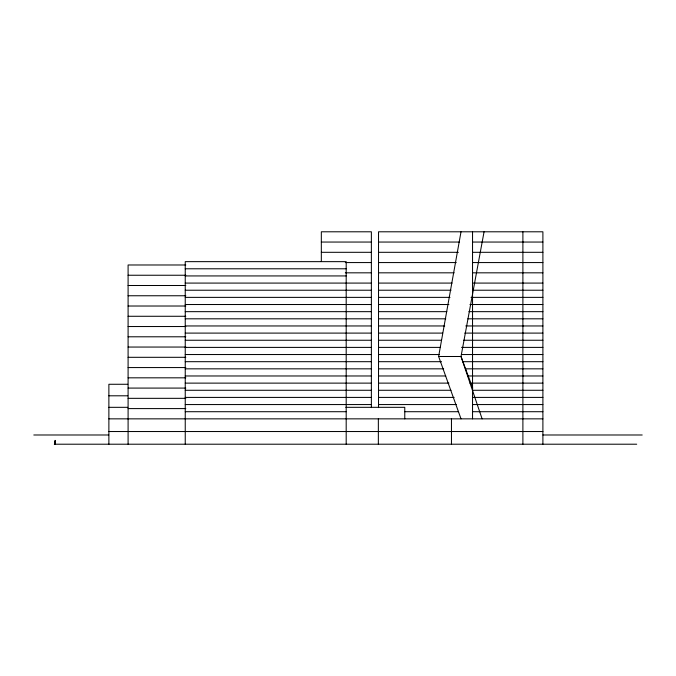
<?xml version="1.0" encoding="UTF-8"?>
<svg xmlns="http://www.w3.org/2000/svg" width="676" height="676" viewBox="0 0 676 676"><rect width="100%" height="100%" fill="white"/><g stroke="black" fill="none" stroke-linecap="round" stroke-linejoin="round"><path stroke-width="1.01" d="M378.349 444.208L378.349 418.85M542.896 444.208L542.896 231.792L378.526 231.792L378.526 407.62M55.17 441.741L55.255 441.124L55.221 444.208M55.297 441.09C55.001 438.58 54.959 443.87 55.035 441.639M55.001 442.374L55.026 444.2L55.288 442.957M55.212 441.758L55.255 441.251M54.967 442.357L55.018 441.267M461.015 418.85L438.623 356.497L461.015 231.792M484.067 231.792L461.015 356.497L482.106 418.85M321.328 242.05L371.369 242.05M378.526 242.05L459.427 242.05M472.541 242.05L522.894 242.05M523.19 242.05L542.896 242.05M321.328 252.309L371.369 252.309M378.526 252.309L458.379 252.309M472.541 252.309L522.894 252.309M523.19 252.309L542.896 252.309M345.309 262.567L371.369 262.567M378.526 262.567L456.275 262.567M472.541 262.567L522.894 262.567M523.19 262.567L542.896 262.567M185.815 264.984L128.094 264.984L128.094 444.208M185.241 268.786L346.188 268.786M345.309 272.825L371.369 272.825M378.526 272.825L454.179 272.825M472.541 272.825L522.894 272.825M523.19 272.825L542.896 272.825M128.094 275.242L185.815 275.242M185.241 275.935L346.188 275.935M185.241 283.083L371.369 283.083M378.526 283.083L452.075 283.083M472.541 283.083L522.894 283.083M523.19 283.083L542.896 283.083M128.094 285.5L185.815 285.5M185.241 290.224L371.369 290.224M378.526 290.224L451.027 290.224M472.541 290.224L522.894 290.224M523.19 290.224L542.896 290.224M128.094 295.758L185.815 295.758M185.241 297.372L371.369 297.372M378.526 297.372L449.971 297.372M470.986 297.372L522.894 297.372M523.19 297.372L542.896 297.372M185.241 304.521L371.369 304.521M378.526 304.521L448.923 304.521M469.938 304.521L522.894 304.521M523.19 304.521L542.896 304.521M128.094 306.017L185.815 306.017M185.241 311.661L371.369 311.661M378.526 311.661L446.819 311.661M468.882 311.661L522.894 311.661M523.19 311.661L542.896 311.661M128.094 316.275L185.815 316.275M185.241 318.81L371.369 318.81M378.526 318.81L445.771 318.81M467.834 318.81L522.894 318.81M523.19 318.81L542.896 318.81M185.241 325.959L371.369 325.959M378.526 325.959L444.723 325.959M465.73 325.959L522.894 325.959M523.19 325.959L542.896 325.959M128.094 326.533L185.815 326.533M185.241 333.099L371.369 333.099M378.526 333.099L442.619 333.099M464.682 333.099L522.894 333.099M523.19 333.099L542.896 333.099M128.094 336.792L185.815 336.792M185.241 340.248L371.369 340.248M378.526 340.248L441.572 340.248M463.635 340.248L522.894 340.248M523.19 340.248L542.896 340.248M128.094 347.05L185.815 347.05M185.241 347.396L371.369 347.396M378.526 347.396L440.515 347.396M461.531 347.396L522.894 347.396M523.19 347.396L542.896 347.396M185.241 354.537L371.369 354.537M378.526 354.537L439.468 354.537M461.531 354.537L522.894 354.537M523.19 354.537L542.896 354.537M438.623 356.497L461.015 356.497L472.727 388.168M128.094 357.308L185.815 357.308M185.241 361.685L371.369 361.685M378.526 361.685L441.572 361.685M462.578 361.685L522.894 361.685M523.19 361.685L542.896 361.685M128.094 367.567L185.815 367.567M185.241 368.834L371.369 368.834M378.526 368.834L443.667 368.834M465.73 368.834L522.894 368.834M523.19 368.834L542.896 368.834M185.241 375.974L371.369 375.974M378.526 375.974L445.771 375.974M467.834 375.974L522.894 375.974M523.19 375.974L542.896 375.974M128.094 377.825L185.815 377.825M185.241 383.123L371.369 383.123M378.526 383.123L448.923 383.123M469.938 383.123L522.894 383.123M523.19 383.123L542.896 383.123M127.772 384.272L108.878 384.272L108.878 444.208M128.094 388.083L185.815 388.083M185.241 390.272L371.369 390.272M378.526 390.272L451.027 390.272M472.541 390.272L522.894 390.272M523.19 390.272L542.896 390.272M108.878 395.798L127.772 395.798M185.241 397.412L371.369 397.412M378.526 397.412L454.179 397.412M472.541 397.412L522.894 397.412M523.19 397.412L542.896 397.412M128.094 398.333L185.815 398.333M185.241 404.561L371.369 404.561M378.526 404.561L456.275 404.561M472.541 404.561L522.894 404.561M523.19 404.561L542.896 404.561M108.878 407.324L127.772 407.324M345.816 407.324L404.772 407.324L404.772 418.85M128.094 408.591L185.815 408.591M185.241 411.709L346.188 411.709M404.797 411.709L458.379 411.709M472.541 411.709L522.894 411.709M523.19 411.709L542.896 411.709M108.878 418.85L127.772 418.85M128.094 418.85L542.896 418.85M108.878 431.533L127.772 431.533M128.094 431.533L542.896 431.533M33.8 434.989L108.794 434.989M542.913 434.989L642.2 434.989M54.308 444.208L636.699 444.208M55.043 442.983L55.119 443.938M522.894 231.792L522.894 444.208M472.541 231.792L472.541 418.85M451.458 418.85L451.458 444.208M371.369 407.62L371.369 231.792L321.328 231.792L321.328 261.536M346.188 444.208L346.188 261.646L185.241 261.646L185.241 444.208"/></g></svg>
